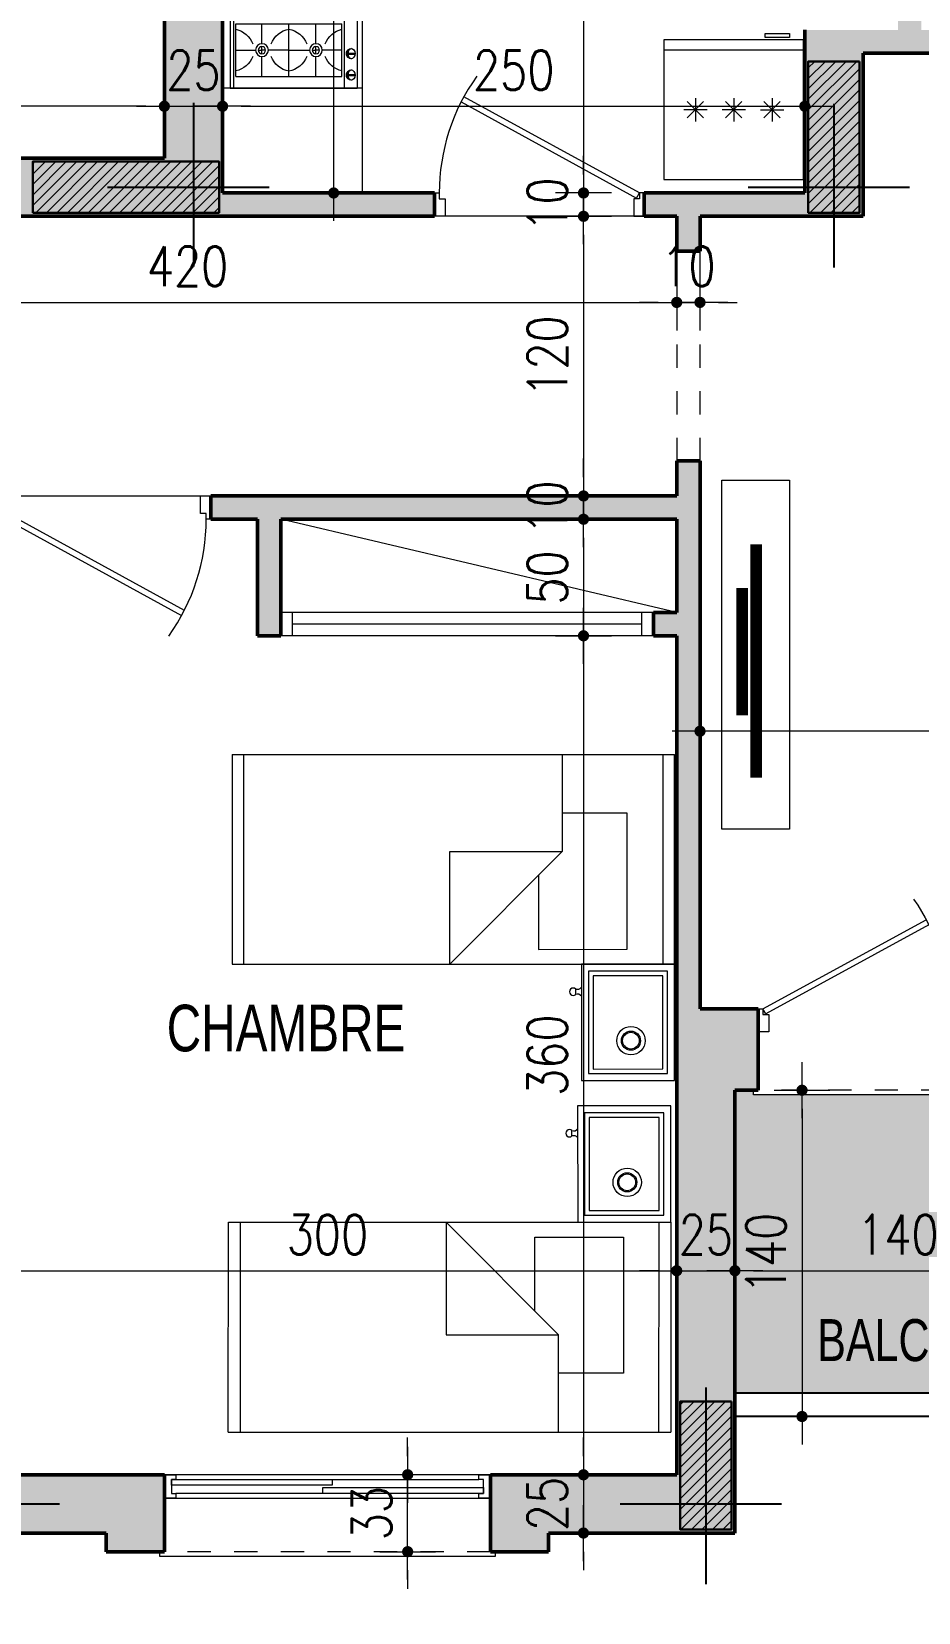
# Model space of a CAD drawing. Header units: millimetres. Extents: x 906 to 2589, y -1235 to -637.
# Drawn here: x 2504.63 to 2508.44, y -1230.85 to -1224.07 of the extents above; entities that cross this region are included whole.
import ezdxf

# ---------------------------------------------------------------- set-up
doc = ezdxf.new("R2010")
doc.units = ezdxf.units.MM
doc.linetypes.add('AXES', pattern=[2, 1.25, -0.25, 0.25, -0.25])
doc.linetypes.add('HIDDEN', pattern=[0.375, 0.25, -0.125])
doc.layers.get('DEFPOINTS').update_dxf_attribs({"color": 255, "lineweight": 13})
for name, color, linetype, lineweight in [('A-signe', 7, 'Continuous', 9), ('APPUITS', 7, 'Continuous', 18), ('DIM.', 4, 'Continuous', 25), ('GARD- CORP', 7, 'Continuous', 25), ('interrompu', 7, 'HIDDEN', 15), ('MENUISERIE', 7, 'Continuous', 13), ('MEUBLE', 35, 'Continuous', 15), ('MUR 0.5', 7, 'Continuous', 50), ('POTEAUX ARCH', 7, 'Continuous', 30), ('POTEAUX HACHURE', 7, 'Continuous', 15), ('SANITAIRE', 7, 'Continuous', 15), ('TEXTE', 7, 'Continuous', 20)]:
    doc.layers.add(name, color=color, linetype=linetype, lineweight=lineweight)
doc.layers.add('AXE', color=7, linetype='AXES')
doc.layers.add('TEINTE 2', color=3, linetype='Continuous')
doc.layers.add('VITRE2', color=7, linetype='Continuous', true_color=0xd4d4d4)
doc.styles.add('atef', font='romans.shx', dxfattribs={"width": 0.8})
doc.styles.add('STYLE4', font='swisscl.ttf')
doc.dimstyles.new('COTEXT', dxfattribs={"dimscale": 0, "dimtxt": 0.17, "dimasz": 0.08, "dimexe": 0.015, "dimexo": 0.015, "dimgap": 0.07, "dimtad": 1, "dimdec": 0, "dimlfac": 100, "dimzin": 0, "dimdsep": 46, "dimtxsty": 'atef', "dimblk": 'SIG2', "dimcen": 0.15, "dimse1": 1, "dimse2": 1, "dimclrd": 256, "dimclre": 6, "dimclrt": 2, "dimadec": 0, "dimazin": 0, "dimtfac": 0.5, "dimtdec": 0, "dimtix": 1, "dimtmove": 2, "dimatfit": 1, "dimldrblk": 'SIG2', "dimfxl": 0.18, "dimtolj": 1, "dimtzin": 0, "dimlwd": 18, "dimarcsym": 0})

# ---------------------------------------------------------------- blocks, each defined once
blk = doc.blocks.new('PORTE 0.90')
at = {"layer": 'MENUISERIE'}
for points in [[(-0.7859, 0.3911), (-0.0325, -0.0217), (-0.02, 0), (-0.7742, 0.4132)], [(-0.9, 0), (-0.88, 0), (-0.88, -0.025), (-0.855, -0.025), (-0.855, -0.1), (-0.9, -0.1)], [(0, 0), (-0.02, 0), (-0.02, -0.025), (-0.045, -0.025), (-0.045, -0.1), (0, -0.1)]]:
    blk.add_lwpolyline(points, dxfattribs=at)
blk.add_arc((-0.02, 0), 0.86, 144.36454, 180, dxfattribs=at)
blk = doc.blocks.new('SIG2')
at = {"layer": 'A-signe'}
for p, q in [((0, 1.5), (0, 0.5)), ((-1.5, 0), (-0.5, 0)), ((-0.5, 0), (0.5, 0)), ((0, 0.5), (0, -0.5)), ((0.5, 0), (1.5, 0)), ((0, -0.5), (0, -1.5))]:
    blk.add_line(p, q, dxfattribs=at)
at = {"layer": 'A-signe', "const_width": 0.3}
blk.add_lwpolyline([(-0.15, 0, 1), (0.15, 0, 1)], format="xyb", close=True, dxfattribs=at)
blk = doc.blocks.new('*D603')
at = {"layer": 'DEFPOINTS', "color": 0, "transparency": 16777216}
for p in [(2506.2907, -1220.714), (2506.6718, -1224.764), (2507.0008, -1224.764)]:
    blk.add_point(p, dxfattribs=at)
at = {"layer": 'DIM.', "lineweight": 18, "transparency": 16777216}
blk.add_line((2507.0008, -1220.794), (2507.0008, -1224.684), dxfattribs=at)
at = {"layer": 'DIM.', "lineweight": 18, "transparency": 16777216, "xscale": 0.08, "yscale": 0.08, "zscale": 0.08}
for p, rotation in [((2507.0008, -1220.714), 90), ((2507.0008, -1224.764), 270)]:
    blk.add_blockref('SIG2', p, dxfattribs=dict(at, rotation=rotation))
at = {"layer": 'DIM.', "color": 2, "transparency": 16777216, "insert": (2506.8458, -1222.739), "char_height": 0.17, "attachment_point": 5, "rotation": 90, "style": 'atef'}
blk.add_mtext('\\A1;405', dxfattribs=at)
blk = doc.blocks.new('*D604')
at = {"layer": 'DEFPOINTS', "color": 0, "transparency": 16777216}
for p in [(2507.3328, -1224.864), (2506.2938, -1226.064), (2507.0008, -1226.064)]:
    blk.add_point(p, dxfattribs=at)
at = {"layer": 'DIM.', "lineweight": 18, "transparency": 16777216}
blk.add_line((2507.0008, -1224.944), (2507.0008, -1225.984), dxfattribs=at)
at = {"layer": 'DIM.', "lineweight": 18, "transparency": 16777216, "xscale": 0.08, "yscale": 0.08, "zscale": 0.08}
for p, rotation in [((2507.0008, -1224.864), 90), ((2507.0008, -1226.064), 270)]:
    blk.add_blockref('SIG2', p, dxfattribs=dict(at, rotation=rotation))
at = {"layer": 'DIM.', "color": 2, "transparency": 16777216, "insert": (2506.8458, -1225.464), "char_height": 0.17, "attachment_point": 5, "rotation": 90, "style": 'atef'}
blk.add_mtext('\\A1;120', dxfattribs=at)
blk = doc.blocks.new('*D605')
at = {"layer": 'DEFPOINTS', "color": 0, "transparency": 16777216}
for p in [(2506.4082, -1226.064), (2506.3756, -1226.164), (2507.0008, -1226.164)]:
    blk.add_point(p, dxfattribs=at)
at = {"layer": 'DIM.', "lineweight": 18, "transparency": 16777216}
for p, q in [((2507.0008, -1225.984), (2507.0008, -1225.904)), ((2507.0008, -1226.064), (2507.0008, -1226.164)), ((2507.0008, -1226.244), (2507.0008, -1226.324))]:
    blk.add_line(p, q, dxfattribs=at)
at = {"layer": 'DIM.', "lineweight": 18, "transparency": 16777216, "xscale": 0.08, "yscale": 0.08, "zscale": 0.08}
for p, rotation in [((2507.0008, -1226.064), 270), ((2507.0008, -1226.164), 90)]:
    blk.add_blockref('SIG2', p, dxfattribs=dict(at, rotation=rotation))
at = {"layer": 'DIM.', "color": 2, "transparency": 16777216, "insert": (2506.8458, -1226.114), "char_height": 0.17, "attachment_point": 5, "rotation": 90, "style": 'atef'}
blk.add_mtext('\\A1;10', dxfattribs=at)
blk = doc.blocks.new('*D606')
at = {"layer": 'DEFPOINTS', "color": 0, "transparency": 16777216}
for p in [(2506.4082, -1226.164), (2505.651, -1226.664), (2507.0008, -1226.664)]:
    blk.add_point(p, dxfattribs=at)
at = {"layer": 'DIM.', "lineweight": 18, "transparency": 16777216}
blk.add_line((2507.0008, -1226.244), (2507.0008, -1226.584), dxfattribs=at)
at = {"layer": 'DIM.', "lineweight": 18, "transparency": 16777216, "xscale": 0.08, "yscale": 0.08, "zscale": 0.08}
for p, rotation in [((2507.0008, -1226.164), 90), ((2507.0008, -1226.664), 270)]:
    blk.add_blockref('SIG2', p, dxfattribs=dict(at, rotation=rotation))
at = {"layer": 'DIM.', "color": 2, "transparency": 16777216, "insert": (2506.8458, -1226.414), "char_height": 0.17, "attachment_point": 5, "rotation": 90, "style": 'atef'}
blk.add_mtext('\\A1;50', dxfattribs=at)
blk = doc.blocks.new('*D607')
at = {"layer": 'DEFPOINTS', "color": 0, "transparency": 16777216}
for p in [(2505.7975, -1226.664), (2506.6903, -1230.264), (2507.0008, -1230.264)]:
    blk.add_point(p, dxfattribs=at)
at = {"layer": 'DIM.', "lineweight": 18, "transparency": 16777216}
blk.add_line((2507.0008, -1226.744), (2507.0008, -1230.184), dxfattribs=at)
at = {"layer": 'DIM.', "lineweight": 18, "transparency": 16777216, "xscale": 0.08, "yscale": 0.08, "zscale": 0.08}
for p, rotation in [((2507.0008, -1226.664), 90), ((2507.0008, -1230.264), 270)]:
    blk.add_blockref('SIG2', p, dxfattribs=dict(at, rotation=rotation))
at = {"layer": 'DIM.', "color": 2, "transparency": 16777216, "insert": (2506.8458, -1228.464), "char_height": 0.17, "attachment_point": 5, "rotation": 90, "style": 'atef'}
blk.add_mtext('\\A1;360', dxfattribs=at)
blk = doc.blocks.new('*D608')
at = {"layer": 'DEFPOINTS', "color": 0, "transparency": 16777216}
for p in [(2506.6903, -1230.264), (2506.8403, -1230.514), (2507.0006, -1230.514)]:
    blk.add_point(p, dxfattribs=at)
at = {"layer": 'DIM.', "lineweight": 18, "transparency": 16777216}
for p, q in [((2507.0006, -1230.184), (2507.0006, -1230.104)), ((2507.0006, -1230.264), (2507.0006, -1230.514)), ((2507.0006, -1230.594), (2507.0006, -1230.674))]:
    blk.add_line(p, q, dxfattribs=at)
at = {"layer": 'DIM.', "lineweight": 18, "transparency": 16777216, "xscale": 0.08, "yscale": 0.08, "zscale": 0.08}
for p, rotation in [((2507.0006, -1230.264), 270), ((2507.0006, -1230.514), 90)]:
    blk.add_blockref('SIG2', p, dxfattribs=dict(at, rotation=rotation))
at = {"layer": 'DIM.', "color": 2, "transparency": 16777216, "insert": (2506.8456, -1230.389), "char_height": 0.17, "attachment_point": 5, "rotation": 90, "style": 'atef'}
blk.add_mtext('\\A1;25', dxfattribs=at)
blk = doc.blocks.new('*D610')
at = {"layer": 'DEFPOINTS', "color": 0, "transparency": 16777216}
for p in [(2504.401, -1229.1555), (2507.401, -1229.3885), (2507.401, -1229.718)]:
    blk.add_point(p, dxfattribs=at)
at = {"layer": 'DIM.', "lineweight": 18, "transparency": 16777216}
blk.add_line((2504.481, -1229.3885), (2507.321, -1229.3885), dxfattribs=at)
at = {"layer": 'DIM.', "lineweight": 18, "transparency": 16777216, "xscale": 0.08, "yscale": 0.08, "zscale": 0.08, "rotation": 180}
blk.add_blockref('SIG2', (2504.401, -1229.3885), dxfattribs=at)
at = {"layer": 'DIM.', "lineweight": 18, "transparency": 16777216, "xscale": 0.08, "yscale": 0.08, "zscale": 0.08}
blk.add_blockref('SIG2', (2507.401, -1229.3885), dxfattribs=at)
at = {"layer": 'DIM.', "color": 2, "transparency": 16777216, "insert": (2505.901, -1229.2335), "char_height": 0.17, "attachment_point": 5, "style": 'atef'}
blk.add_mtext('\\A1;300', dxfattribs=at)
blk = doc.blocks.new('*D773')
at = {"layer": 'DEFPOINTS', "color": 0, "transparency": 16777216}
for p in [(2507.401, -1228.904), (2507.651, -1228.904), (2507.651, -1229.3885)]:
    blk.add_point(p, dxfattribs=at)
at = {"layer": 'DIM.', "lineweight": 18, "transparency": 16777216}
for p, q in [((2507.321, -1229.3885), (2507.241, -1229.3885)), ((2507.401, -1229.3885), (2507.651, -1229.3885)), ((2507.731, -1229.3885), (2507.811, -1229.3885))]:
    blk.add_line(p, q, dxfattribs=at)
at = {"layer": 'DIM.', "lineweight": 18, "transparency": 16777216, "xscale": 0.08, "yscale": 0.08, "zscale": 0.08}
blk.add_blockref('SIG2', (2507.401, -1229.3885), dxfattribs=at)
at = {"layer": 'DIM.', "lineweight": 18, "transparency": 16777216, "xscale": 0.08, "yscale": 0.08, "zscale": 0.08, "rotation": 180}
blk.add_blockref('SIG2', (2507.651, -1229.3885), dxfattribs=at)
at = {"layer": 'DIM.', "color": 2, "transparency": 16777216, "insert": (2507.526, -1229.2335), "char_height": 0.17, "attachment_point": 5, "style": 'atef'}
blk.add_mtext('\\A1;25', dxfattribs=at)
blk = doc.blocks.new('KITCHEN  AID 30')
for p, q in [((-150, 0), (150, 0)), ((-150, 0), (-150, -272.5)), ((150, 0), (150, -272.5)), ((-150, -7.5), (150, -7.5)), ((-125, -12.5), (-125, -240)), ((-125, -12.5), (-12, -12.5)), ((-68.5, -12.5), (-68.5, -54.5)), ((-12, -12.5), (-12, -240)), ((12, -12.5), (12, -240)), ((125, -12.5), (12, -12.5)), ((68.5, -12.5), (68.5, -54.5)), ((125, -12.5), (125, -240)), ((-68.5, -60.4), (-68.5, -68.3)), ((68.5, -60.4), (68.5, -68.3)), ((-125, -68.3), (-82.2, -68.3)), ((-76.3, -68.3), (-60.7, -68.3)), ((-68.5, -76.1), (-68.5, -68.3)), ((-68.5, -126.5), (-68.5, -82)), ((-54.8, -68.3), (-12, -68.3)), ((54.8, -68.3), (12, -68.3)), ((76.3, -68.3), (60.7, -68.3)), ((68.5, -76.1), (68.5, -68.3)), ((68.5, -126.5), (68.5, -82)), ((125, -68.3), (82.2, -68.3)), ((-125, -126.2), (-12, -126.2)), ((-68.5, -126), (-68.5, -170.5)), ((125, -126.2), (12, -126.2)), ((68.5, -126), (68.5, -170.5)), ((-125, -184.2), (-82.2, -184.2)), ((-76.3, -184.2), (-60.7, -184.2)), ((-68.5, -176.4), (-68.5, -184.2)), ((-68.5, -192.1), (-68.5, -184.2)), ((-68.5, -240), (-68.5, -198)), ((-54.8, -184.2), (-12, -184.2)), ((54.8, -184.2), (12, -184.2)), ((76.3, -184.2), (60.7, -184.2)), ((68.5, -176.4), (68.5, -184.2)), ((68.5, -192.1), (68.5, -184.2)), ((68.5, -240), (68.5, -198)), ((125, -184.2), (82.2, -184.2)), ((-150, -245), (150, -245)), ((-125, -240), (-12, -240)), ((-123.2, -252.5), (-123.2, -268.1)), ((-120.7, -255.2), (-123.2, -255.2)), ((-120.7, -252.5), (-120.7, -268.1)), ((-77.2, -252.5), (-77.2, -268.1)), ((-74.7, -255.2), (-77.2, -255.2)), ((-74.7, -252.5), (-74.7, -268.1)), ((125, -240), (12, -240)), ((74.7, -252.7), (74.7, -268.2)), ((74.7, -255.4), (77.2, -255.4)), ((77.2, -252.7), (77.2, -268.2)), ((120.7, -252.7), (120.7, -268.2)), ((120.7, -255.4), (123.2, -255.4)), ((123.2, -252.7), (123.2, -268.2)), ((-150, -272.5), (150, -272.5))]:
    blk.add_line(p, q)
for centre, radius in [((-68.5, -68.3), 13.7), ((-68.5, -68.3), 7.82), ((68.5, -68.3), 13.7), ((68.5, -68.3), 7.82), ((-68.5, -184.2), 13.7), ((-68.5, -184.2), 7.82), ((68.5, -184.2), 13.7), ((68.5, -184.2), 7.82)]:
    blk.add_circle(centre, radius)
for centre, start, end in [((-63.7, -1.3), 192.7674, 248.8188), ((-73.3, -1.3), 291.1812, 347.2326), ((73.3, -1.3), 192.7674, 248.8188), ((63.7, -1.3), 291.1812, 347.2326), ((-63.7, -135.2), 111.1812, 170.1161), ((-73.3, -135.2), 9.8839, 68.8188), ((73.3, -135.2), 111.1812, 170.1161), ((63.7, -135.2), 9.8839, 68.8188), ((-63.7, -117.3), 189.8839, 248.8188), ((-73.3, -117.3), 291.1812, 350.1161), ((73.3, -117.3), 189.8839, 248.8188), ((63.7, -117.3), 291.1812, 350.1161), ((-63.7, -251.2), 111.1812, 167.2326), ((-73.3, -251.2), 12.7674, 68.8188), ((73.3, -251.2), 111.1812, 167.2326), ((63.7, -251.2), 12.7674, 68.8188)]:
    blk.add_arc(centre, 50.7, start, end)
for centre in [(-122, -259.4), (-76, -259.4)]:
    blk.add_ellipse(centre, major_axis=(-11.1, 0), ratio=0.7838)
for centre, major_axis, ratio, start_param, end_param in [((-122, -261.2), (-11.1, 0), 0.7838, 3.244352, 6.180426), ((-122, -254.5), (-8.35, 0), 0.700025, 3.302477, 6.122301), ((-76, -261.2), (-11.1, 0), 0.7838, 3.244352, 6.180426), ((-76, -254.5), (-8.35, 0), 0.700025, 3.302477, 6.122301)]:
    blk.add_ellipse(centre, major_axis=major_axis, ratio=ratio, start_param=start_param, end_param=end_param)
at = {"extrusion": (0, 0, -1)}
for centre in [(76, -259.6), (122, -259.6)]:
    blk.add_ellipse(centre, major_axis=(11.1, 0), ratio=0.7838, dxfattribs=at)
for centre, major_axis, ratio, start_param, end_param in [((76, -261.4), (11.1, 0), 0.7838, 3.244352, 6.180426), ((76, -254.7), (8.35, 0), 0.700025, 3.302477, 6.122301), ((122, -261.4), (11.1, 0), 0.7838, 3.244352, 6.180426), ((122, -254.7), (8.35, 0), 0.700025, 3.302477, 6.122301)]:
    blk.add_ellipse(centre, major_axis=major_axis, ratio=ratio, start_param=start_param, end_param=end_param, dxfattribs=at)
blk = doc.blocks.new('Frigo1')
for p, q in [((0, 0.6), (0, 0)), ((0.6, 0.6), (0, 0.6)), ((0.6, 0), (0.6, 0.6)), ((0, 0), (0.6, 0)), ((0.0007, 0.0439), (0.5982, 0.0439)), ((0.0601, -0.0276), (0.0601, -0.0096)), ((0.0601, -0.0096), (0.1642, -0.0096)), ((0.1642, -0.0276), (0.0601, -0.0276)), ((0.1642, -0.0096), (0.1642, -0.0276))]:
    blk.add_line(p, q)
at = {"color": 0}
for p, q in [((0.1349, 0.25), (0.1349, 0.35)), ((0.2995, 0.25), (0.2995, 0.35)), ((0.4641, 0.25), (0.4641, 0.35)), ((0.1849, 0.3), (0.0849, 0.3)), ((0.1702, 0.2646), (0.0995, 0.3354)), ((0.0995, 0.2646), (0.1702, 0.3354)), ((0.2495, 0.3), (0.3495, 0.3)), ((0.2641, 0.2646), (0.3348, 0.3354)), ((0.3348, 0.2646), (0.2641, 0.3354)), ((0.4141, 0.3), (0.5141, 0.3)), ((0.4287, 0.2646), (0.4994, 0.3354)), ((0.4994, 0.2646), (0.4287, 0.3354))]:
    blk.add_line(p, q, dxfattribs=at)
blk = doc.blocks.new('PORTE - 1.20')
at = {"layer": 'MENUISERIE'}
for points in [[(0, 0), (0.02, 0), (0.02, 0.025), (0.045, 0.025), (0.045, 0.1), (0, 0.1)], [(1.2, 0), (1.18, 0), (1.18, 0.025), (1.155, 0.025), (1.155, 0.1), (1.2, 0.1)], [(0.7329, -0.3596), (0.0325, 0.0217), (0.02, 0), (0.7215, -0.3818)]]:
    blk.add_lwpolyline(points, dxfattribs=at)
blk.add_lwpolyline([(1.1675, 0.0217), (0.8526, -0.1497, 0.017374), (0.8638, -0.1721), (1.18, 0)], format="xyb", close=True, dxfattribs=at)
for centre, radius, start, end in [((-0.0213, 0.0134), 0.8414, 324.93084, 359.08816), ((1.18, 0), 0.36, 181.4627, 229.57879)]:
    blk.add_arc(centre, radius, start, end, dxfattribs=at)
blk = doc.blocks.new('*D790')
at = {"layer": 'DEFPOINTS', "color": 0, "transparency": 16777216}
for p in [(2503.201, -1224.864), (2507.401, -1224.939), (2507.401, -1225.2335)]:
    blk.add_point(p, dxfattribs=at)
at = {"layer": 'DIM.', "lineweight": 18, "transparency": 16777216}
blk.add_line((2503.281, -1225.2335), (2507.321, -1225.2335), dxfattribs=at)
at = {"layer": 'DIM.', "lineweight": 18, "transparency": 16777216, "xscale": 0.08, "yscale": 0.08, "zscale": 0.08, "rotation": 180}
blk.add_blockref('SIG2', (2503.201, -1225.2335), dxfattribs=at)
at = {"layer": 'DIM.', "lineweight": 18, "transparency": 16777216, "xscale": 0.08, "yscale": 0.08, "zscale": 0.08}
blk.add_blockref('SIG2', (2507.401, -1225.2335), dxfattribs=at)
at = {"layer": 'DIM.', "color": 2, "transparency": 16777216, "insert": (2505.301, -1225.0785), "char_height": 0.17, "attachment_point": 5, "style": 'atef'}
blk.add_mtext('\\A1;420', dxfattribs=at)
blk = doc.blocks.new('*D791')
at = {"layer": 'DEFPOINTS', "color": 0, "transparency": 16777216}
for p in [(2507.401, -1224.939), (2507.501, -1225.2335), (2507.501, -1225.464)]:
    blk.add_point(p, dxfattribs=at)
at = {"layer": 'DIM.', "lineweight": 18, "transparency": 16777216}
for p, q in [((2507.321, -1225.2335), (2507.241, -1225.2335)), ((2507.401, -1225.2335), (2507.501, -1225.2335)), ((2507.581, -1225.2335), (2507.661, -1225.2335))]:
    blk.add_line(p, q, dxfattribs=at)
at = {"layer": 'DIM.', "lineweight": 18, "transparency": 16777216, "xscale": 0.08, "yscale": 0.08, "zscale": 0.08}
blk.add_blockref('SIG2', (2507.401, -1225.2335), dxfattribs=at)
at = {"layer": 'DIM.', "lineweight": 18, "transparency": 16777216, "xscale": 0.08, "yscale": 0.08, "zscale": 0.08, "rotation": 180}
blk.add_blockref('SIG2', (2507.501, -1225.2335), dxfattribs=at)
at = {"layer": 'DIM.', "color": 2, "transparency": 16777216, "insert": (2507.451, -1225.0785), "char_height": 0.17, "attachment_point": 5, "style": 'atef'}
blk.add_mtext('\\A1;10', dxfattribs=at)
blk = doc.blocks.new('*D626')
at = {"layer": 'DEFPOINTS', "color": 0, "transparency": 16777216}
for p in [(2505.9971, -1224.764), (2507.0008, -1224.764), (2505.9971, -1224.864)]:
    blk.add_point(p, dxfattribs=at)
at = {"layer": 'DIM.', "lineweight": 18, "transparency": 16777216}
for p, q in [((2507.0008, -1224.684), (2507.0008, -1224.604)), ((2507.0008, -1224.864), (2507.0008, -1224.764)), ((2507.0008, -1224.944), (2507.0008, -1225.024))]:
    blk.add_line(p, q, dxfattribs=at)
at = {"layer": 'DIM.', "lineweight": 18, "transparency": 16777216, "xscale": 0.08, "yscale": 0.08, "zscale": 0.08}
for p, rotation in [((2507.0008, -1224.764), 270), ((2507.0008, -1224.864), 90)]:
    blk.add_blockref('SIG2', p, dxfattribs=dict(at, rotation=rotation))
at = {"layer": 'DIM.', "color": 2, "transparency": 16777216, "insert": (2506.8458, -1224.814), "char_height": 0.17, "attachment_point": 5, "rotation": 90, "style": 'atef'}
blk.add_mtext('\\A1;10', dxfattribs=at)
blk = doc.blocks.new('*D835')
at = {"layer": 'DEFPOINTS', "color": 0, "linetype": 'Continuous', "transparency": 16777216}
for p in [(2507.501, -1227.0734), (2507.501, -1227.778), (2510.501, -1228.264)]:
    blk.add_point(p, dxfattribs=at)
at = {"layer": 'DIM.', "linetype": 'Continuous', "lineweight": 18, "transparency": 16777216}
blk.add_line((2510.421, -1227.0734), (2507.581, -1227.0734), dxfattribs=at)
at = {"layer": 'DIM.', "linetype": 'Continuous', "lineweight": 18, "transparency": 16777216, "xscale": 0.08, "yscale": 0.08, "zscale": 0.08, "rotation": 180}
blk.add_blockref('SIG2', (2507.501, -1227.0734), dxfattribs=at)
at = {"layer": 'DIM.', "linetype": 'Continuous', "lineweight": 18, "transparency": 16777216, "xscale": 0.08, "yscale": 0.08, "zscale": 0.08}
blk.add_blockref('SIG2', (2510.501, -1227.0734), dxfattribs=at)
at = {"layer": 'DIM.', "color": 2, "linetype": 'Continuous', "transparency": 16777216, "insert": (2509.001, -1226.9184), "char_height": 0.17, "attachment_point": 5, "style": 'atef'}
blk.add_mtext('\\A1;300', dxfattribs=at)
blk = doc.blocks.new('*D839')
at = {"layer": 'DEFPOINTS', "color": 0, "transparency": 16777216}
for p in [(2507.651, -1228.904), (2509.051, -1228.8712), (2509.051, -1229.3885)]:
    blk.add_point(p, dxfattribs=at)
at = {"layer": 'DIM.', "lineweight": 18, "transparency": 16777216}
blk.add_line((2507.731, -1229.3885), (2508.971, -1229.3885), dxfattribs=at)
at = {"layer": 'DIM.', "lineweight": 18, "transparency": 16777216, "xscale": 0.08, "yscale": 0.08, "zscale": 0.08, "rotation": 180}
blk.add_blockref('SIG2', (2507.651, -1229.3885), dxfattribs=at)
at = {"layer": 'DIM.', "lineweight": 18, "transparency": 16777216, "xscale": 0.08, "yscale": 0.08, "zscale": 0.08}
blk.add_blockref('SIG2', (2509.051, -1229.3885), dxfattribs=at)
at = {"layer": 'DIM.', "color": 2, "transparency": 16777216, "insert": (2508.351, -1229.2335), "char_height": 0.17, "attachment_point": 5, "style": 'atef'}
blk.add_mtext('\\A1;140', dxfattribs=at)
blk = doc.blocks.new('*D854')
at = {"layer": 'DEFPOINTS', "color": 0, "transparency": 16777216}
for p in [(2507.651, -1228.614), (2507.6518, -1230.014, 0.52), (2507.939, -1230.014)]:
    blk.add_point(p, dxfattribs=at)
at = {"layer": 'DIM.', "lineweight": 18, "transparency": 16777216}
blk.add_line((2507.939, -1228.694), (2507.939, -1229.934), dxfattribs=at)
at = {"layer": 'DIM.', "lineweight": 18, "transparency": 16777216, "xscale": 0.08, "yscale": 0.08, "zscale": 0.08}
for p, rotation in [((2507.939, -1228.614), 90), ((2507.939, -1230.014), 270)]:
    blk.add_blockref('SIG2', p, dxfattribs=dict(at, rotation=rotation))
at = {"layer": 'DIM.', "color": 2, "transparency": 16777216, "insert": (2507.784, -1229.314), "char_height": 0.17, "attachment_point": 5, "rotation": 90, "style": 'atef'}
blk.add_mtext('\\A1;140', dxfattribs=at)
blk = doc.blocks.new('*D884')
at = {"layer": 'DEFPOINTS', "color": 0, "transparency": 16777216}
for p in [(2506.2582, -1221.964), (2505.9063, -1224.764), (2505.928, -1224.764)]:
    blk.add_point(p, dxfattribs=at)
at = {"layer": 'DIM.', "lineweight": 18, "transparency": 16777216}
blk.add_line((2505.928, -1222.044), (2505.928, -1224.684), dxfattribs=at)
at = {"layer": 'DIM.', "lineweight": 18, "transparency": 16777216, "xscale": 0.08, "yscale": 0.08, "zscale": 0.08}
for p, rotation in [((2505.928, -1221.964), 90), ((2505.928, -1224.764), 270)]:
    blk.add_blockref('SIG2', p, dxfattribs=dict(at, rotation=rotation))
at = {"layer": 'DIM.', "color": 2, "transparency": 16777216, "insert": (2505.773, -1223.364), "char_height": 0.17, "attachment_point": 5, "rotation": 90, "style": 'atef'}
blk.add_mtext('\\A1;280', dxfattribs=at)
blk = doc.blocks.new('*D886')
at = {"layer": 'DEFPOINTS', "color": 0, "transparency": 16777216}
for p in [(2506.2457, -1230.264), (2506.2487, -1230.264), (2506.2487, -1230.594)]:
    blk.add_point(p, dxfattribs=at)
at = {"layer": 'DIM.', "lineweight": 18, "transparency": 16777216}
for p, q in [((2506.2457, -1230.184), (2506.2457, -1230.104)), ((2506.2457, -1230.594), (2506.2457, -1230.264)), ((2506.2457, -1230.674), (2506.2457, -1230.754))]:
    blk.add_line(p, q, dxfattribs=at)
at = {"layer": 'DIM.', "lineweight": 18, "transparency": 16777216, "xscale": 0.08, "yscale": 0.08, "zscale": 0.08}
for p, rotation in [((2506.2457, -1230.264), 270), ((2506.2457, -1230.594), 90)]:
    blk.add_blockref('SIG2', p, dxfattribs=dict(at, rotation=rotation))
at = {"layer": 'DIM.', "color": 2, "transparency": 16777216, "insert": (2506.0907, -1230.429), "char_height": 0.17, "attachment_point": 5, "rotation": 90, "style": 'atef'}
blk.add_mtext('\\A1;33', dxfattribs=at)
blk = doc.blocks.new('*D888')
at = {"layer": 'DEFPOINTS', "color": 0, "transparency": 16777216}
for p in [(2505.451, -1224.3919), (2505.201, -1224.614), (2505.451, -1224.614)]:
    blk.add_point(p, dxfattribs=at)
at = {"layer": 'DIM.', "lineweight": 18, "transparency": 16777216}
for p, q in [((2505.121, -1224.3919), (2505.041, -1224.3919)), ((2505.201, -1224.3919), (2505.451, -1224.3919)), ((2505.531, -1224.3919), (2505.611, -1224.3919))]:
    blk.add_line(p, q, dxfattribs=at)
at = {"layer": 'DIM.', "lineweight": 18, "transparency": 16777216, "xscale": 0.08, "yscale": 0.08, "zscale": 0.08}
blk.add_blockref('SIG2', (2505.201, -1224.3919), dxfattribs=at)
at = {"layer": 'DIM.', "lineweight": 18, "transparency": 16777216, "xscale": 0.08, "yscale": 0.08, "zscale": 0.08, "rotation": 180}
blk.add_blockref('SIG2', (2505.451, -1224.3919), dxfattribs=at)
at = {"layer": 'DIM.', "color": 2, "transparency": 16777216, "insert": (2505.326, -1224.2369), "char_height": 0.17, "attachment_point": 5, "style": 'atef'}
blk.add_mtext('\\A1;25', dxfattribs=at)
blk = doc.blocks.new('*D889')
at = {"layer": 'DEFPOINTS', "color": 0, "transparency": 16777216}
for p in [(2507.951, -1224.3919), (2507.951, -1224.5417), (2505.451, -1224.614)]:
    blk.add_point(p, dxfattribs=at)
at = {"layer": 'DIM.', "lineweight": 18, "transparency": 16777216}
blk.add_line((2505.531, -1224.3919), (2507.871, -1224.3919), dxfattribs=at)
at = {"layer": 'DIM.', "lineweight": 18, "transparency": 16777216, "xscale": 0.08, "yscale": 0.08, "zscale": 0.08, "rotation": 180}
blk.add_blockref('SIG2', (2505.451, -1224.3919), dxfattribs=at)
at = {"layer": 'DIM.', "lineweight": 18, "transparency": 16777216, "xscale": 0.08, "yscale": 0.08, "zscale": 0.08}
blk.add_blockref('SIG2', (2507.951, -1224.3919), dxfattribs=at)
at = {"layer": 'DIM.', "color": 2, "transparency": 16777216, "insert": (2506.701, -1224.2369), "char_height": 0.17, "attachment_point": 5, "style": 'atef'}
blk.add_mtext('\\A1;250', dxfattribs=at)
blk = doc.blocks.new('A$C4AA77CC6')
at = {"linetype": 'ByBlock'}
for p, q in [((1.1226, 2.0646), (0, 0.5318)), ((1.8487, 1.5329), (1.1226, 2.0646)), ((1.0926, 2.0237), (1.8187, 1.4919)), ((1.8487, 1.5329), (0.7261, 0)), ((0.5703, 1.3105), (0.9596, 1.0253)), ((0.6745, 0.636), (0.5703, 1.3105)), ((0.9596, 1.0253), (0.6745, 0.636)), ((0.3964, 0.9656), (0.1713, 0.6582)), ((0.6526, 0.778), (0.3964, 0.9656)), ((0.1713, 0.6582), (0.6426, 0.313)), ((1.0112, 0.3894), (0.6745, 0.636)), ((0.7561, 0.041), (0.03, 0.5727)), ((0, 0.5318), (0.7261, 0)), ((0.6426, 0.313), (0.8077, 0.5384))]:
    blk.add_line(p, q, dxfattribs=at)
blk = doc.blocks.new('A$C209961D1')
at = {"linetype": 'ByBlock'}
for p, q in [((0.2363, 0.6181), (0, 0.2954)), ((0.6397, 0.3227), (0.2363, 0.6181)), ((0.2428, 0.5762), (0.0419, 0.3019)), ((0.2471, 0.5483), (0.0699, 0.3062)), ((0.5978, 0.3162), (0.2428, 0.5762)), ((0.5698, 0.3119), (0.2471, 0.5483)), ((0.5495, 0.419), (0.5679, 0.4056)), ((0, 0.2954), (0.4034, 0)), ((0.0419, 0.3019), (0.3969, 0.0419)), ((0.0699, 0.3062), (0.3926, 0.0699)), ((0.3926, 0.0699), (0.5698, 0.3119)), ((0.3969, 0.0419), (0.5978, 0.3162)), ((0.4034, 0), (0.6397, 0.3227))]:
    blk.add_line(p, q, dxfattribs=at)
for radius in [0.061, 0.041, 0.036]:
    blk.add_circle((0.2489, 0.3451), radius, dxfattribs=at)
for centre, radius, start, end in [((0.5289, 0.4255), 0.0216, 269.72365, 342.53508), ((0.5651, 0.421), 0.0157, 280.33709, 187.22817), ((0.5803, 0.3879), 0.0216, 125.03018, 197.84161)]:
    blk.add_arc(centre, radius, start, end, dxfattribs=at)
blk = doc.blocks.new('*D1600')
at = {"layer": 'DEFPOINTS', "color": 0, "transparency": 16777216}
for p in [(2501.301, -1224.3919), (2501.301, -1224.5119), (2505.201, -1224.5119)]:
    blk.add_point(p, dxfattribs=at)
at = {"layer": 'DIM.', "lineweight": 18, "transparency": 16777216}
blk.add_line((2505.121, -1224.3919), (2501.381, -1224.3919), dxfattribs=at)
at = {"layer": 'DIM.', "lineweight": 18, "transparency": 16777216, "xscale": 0.08, "yscale": 0.08, "zscale": 0.08, "rotation": 180}
blk.add_blockref('SIG2', (2501.301, -1224.3919), dxfattribs=at)
at = {"layer": 'DIM.', "lineweight": 18, "transparency": 16777216, "xscale": 0.08, "yscale": 0.08, "zscale": 0.08}
blk.add_blockref('SIG2', (2505.201, -1224.3919), dxfattribs=at)
at = {"layer": 'DIM.', "color": 2, "transparency": 16777216, "insert": (2503.251, -1224.2369), "char_height": 0.17, "attachment_point": 5, "style": 'atef'}
blk.add_mtext('\\A1;390', dxfattribs=at)

msp = doc.modelspace()

# ---------------------------------------------------------------- hatches: boundary and pattern name
at = {"layer": 'POTEAUX HACHURE'}
h = msp.add_hatch(dxfattribs=at)
h.set_pattern_fill('ANSI31', color=256, scale=0.01)
h.set_pattern_definition([(45, (1391.743186, -319.398668), (-0.0224506403, 0.0224506403), [])])
h.paths.add_polyline_path([(2508.186, -1224.1991), (2507.966, -1224.1991), (2507.966, -1224.8491), (2508.186, -1224.8491)])
h = msp.add_hatch(dxfattribs=at)
h.set_pattern_fill('ANSI31', color=256, scale=0.01)
h.set_pattern_definition([(45, (1395.243198, -322.49866), (-0.0224506403, 0.0224506403), [])])
h.paths.add_polyline_path([(2504.636, -1224.849), (2505.4361, -1224.849), (2505.4361, -1224.6291), (2504.636, -1224.6291)])
h = msp.add_hatch(dxfattribs=at)
h.set_pattern_fill('ANSI31', color=256, scale=0.01)
h.set_pattern_definition([(45, (1381.643186, -292.61229), (-0.0224506403, 0.0224506403), [])])
h.paths.add_polyline_path([(2507.636, -1229.949), (2507.416, -1229.949), (2507.416, -1230.499), (2507.636, -1230.499)])
at = {"layer": 'TEINTE 2'}
h = msp.add_hatch(color=256, dxfattribs=at)
h.dxf.hatch_style = 1
h.paths.add_polyline_path([(2508.4513, -1220.614), (2505.201, -1220.614), (2505.201, -1220.764), (2505.6811, -1220.764), (2505.6811, -1220.714), (2506.251, -1220.714), (2506.251, -1220.814), (2506.501, -1220.814), (2506.501, -1220.714), (2508.3513, -1220.714), (2508.3513, -1221.364), (2507.851, -1221.364), (2507.851, -1221.614), (2508.3513, -1221.614), (2508.3513, -1224.064), (2507.951, -1224.064), (2507.951, -1224.764), (2507.2615, -1224.764), (2507.2615, -1224.864), (2507.401, -1224.864), (2507.401, -1225.014), (2507.501, -1225.014), (2507.501, -1224.864), (2508.201, -1224.864), (2508.201, -1224.164), (2510.501, -1224.164), (2510.501, -1224.2871), (2510.601, -1224.2871), (2510.601, -1224.064), (2508.4513, -1224.064)])
h = msp.add_hatch(color=256, dxfattribs=at)
h.dxf.hatch_style = 1
h.paths.add_polyline_path([(2505.451, -1223.214), (2505.121, -1223.214), (2505.121, -1223.464), (2505.201, -1223.464), (2505.201, -1224.614), (2502.101, -1224.614), (2502.101, -1224.864), (2503.101, -1224.864), (2503.101, -1225.2149), (2503.201, -1225.2149), (2503.201, -1224.864), (2506.3615, -1224.864), (2506.3615, -1224.764), (2505.451, -1224.764)])
h = msp.add_hatch(color=256, dxfattribs=at)
h.dxf.hatch_style = 1
h.paths.add_polyline_path([(2507.651, -1228.614), (2507.751, -1228.614), (2507.751, -1228.264), (2507.501, -1228.264), (2507.501, -1226.514), (2507.501, -1225.914), (2507.401, -1225.914), (2507.401, -1226.064), (2505.401, -1226.064), (2505.401, -1226.164), (2505.601, -1226.164), (2505.601, -1226.664), (2505.701, -1226.664), (2505.701, -1226.164), (2507.401, -1226.164), (2507.401, -1226.564), (2507.301, -1226.564), (2507.301, -1226.664), (2507.401, -1226.664), (2507.401, -1230.264), (2506.601, -1230.264), (2506.601, -1230.594), (2506.851, -1230.594), (2506.851, -1230.514), (2507.651, -1230.514)])
h = msp.add_hatch(color=256, dxfattribs=at)
h.dxf.hatch_style = 1
h.paths.add_polyline_path([(2505.201, -1230.264), (2504.401, -1230.264), (2504.401, -1226.164), (2504.501, -1226.164), (2504.501, -1226.064), (2504.1882, -1226.064), (2504.1882, -1226.164), (2504.301, -1226.164), (2504.301, -1230.264), (2503.501, -1230.264), (2503.501, -1230.594), (2503.751, -1230.594), (2503.751, -1230.514), (2504.951, -1230.514), (2504.951, -1230.594), (2505.201, -1230.594)])
at = {"layer": 'VITRE2'}
h = msp.add_hatch(color=256, dxfattribs=at)
h.dxf.hatch_style = 1
h.paths.add_polyline_path([(2509.051, -1228.614), (2508.971, -1228.614), (2508.971, -1228.634), (2507.731, -1228.634), (2507.731, -1228.614), (2507.651, -1228.614), (2507.651, -1229.914), (2509.001, -1229.914), (2509.001, -1229.634), (2509.051, -1229.634)])

# ---------------------------------------------------------------- linework, layer by layer
at = {"layer": 'APPUITS'}
for points in [[(2508.971, -1228.614), (2508.971, -1228.634), (2507.731, -1228.634), (2507.731, -1228.614)], [(2506.621, -1230.594), (2506.621, -1230.614), (2505.181, -1230.614), (2505.181, -1230.594)]]:
    msp.add_lwpolyline(points, dxfattribs=at)
at = {"layer": 'AXE'}
for p, q in [((2505.326, -1224.3771), (2505.326, -1225.0801)), ((2508.076, -1224.3809), (2508.076, -1225.0839)), ((2504.9576, -1224.739), (2505.6508, -1224.739)), ((2507.708, -1224.739), (2508.4012, -1224.739)), ((2504.0581, -1230.389), (2504.7514, -1230.389))]:
    msp.add_line(p, q, dxfattribs=at)
at = {"layer": 'AXE', "color": 61}
for p, q in [((2507.5265, -1229.8891, 14.6377), (2507.5265, -1230.7339, 14.6377)), ((2507.1581, -1230.389, 14.6377), (2507.8514, -1230.389, 14.6377))]:
    msp.add_line(p, q, dxfattribs=at)
at = {"layer": 'GARD- CORP'}
for p, q in [((2509.0018, -1229.914, 0.52), (2507.6518, -1229.914, 0.52)), ((2509.0018, -1230.014, 0.52), (2507.6518, -1230.014, 0.52))]:
    msp.add_line(p, q, dxfattribs=at)
at = {"layer": 'interrompu', "ltscale": 0.2}
for p, q in [((2507.401, -1225.014), (2507.401, -1225.914)), ((2507.501, -1225.914), (2507.501, -1225.014)), ((2508.951, -1228.614), (2507.751, -1228.614)), ((2506.601, -1230.594), (2505.201, -1230.594))]:
    msp.add_line(p, q, dxfattribs=at)
at = {"layer": 'MENUISERIE'}
for p, q in [((2507.2615, -1224.864), (2506.3615, -1224.864)), ((2504.501, -1226.064), (2505.401, -1226.064)), ((2507.401, -1226.564), (2505.701, -1226.164)), ((2507.301, -1226.564), (2505.701, -1226.564)), ((2505.751, -1226.664), (2505.751, -1226.564)), ((2507.251, -1226.614), (2505.751, -1226.614)), ((2507.251, -1226.664), (2507.251, -1226.564)), ((2507.301, -1226.664), (2505.701, -1226.664))]:
    msp.add_line(p, q, dxfattribs=at)
at = {"layer": 'MENUISERIE', "color": 2, "linetype": 'Continuous'}
for p, q in [((2506.601, -1230.264), (2505.201, -1230.264)), ((2505.251, -1230.284), (2506.551, -1230.284)), ((2506.551, -1230.344), (2505.251, -1230.344)), ((2505.201, -1230.364), (2506.601, -1230.364))]:
    msp.add_line(p, q, dxfattribs=at)
at = {"layer": 'MENUISERIE', "color": 2, "linetype": 'Continuous', "extrusion": (0, 0, -1)}
for points in [[(-2505.201, -1230.364), (-2505.201, -1230.264), (-2505.251, -1230.264), (-2505.251, -1230.284), (-2505.231, -1230.284), (-2505.231, -1230.344), (-2505.251, -1230.344), (-2505.251, -1230.364), (-2505.251, -1230.364)], [(-2506.601, -1230.364), (-2506.551, -1230.364), (-2506.551, -1230.344), (-2506.571, -1230.344), (-2506.571, -1230.284), (-2506.551, -1230.284), (-2506.551, -1230.264), (-2506.601, -1230.264), (-2506.601, -1230.264)], [(-2505.231, -1230.309), (-2505.231, -1230.284), (-2505.921, -1230.284), (-2505.921, -1230.309), (-2505.921, -1230.309)], [(-2505.881, -1230.344), (-2505.881, -1230.319), (-2506.571, -1230.319), (-2506.571, -1230.344), (-2506.571, -1230.344)]]:
    msp.add_lwpolyline(points, close=True, dxfattribs=at)
at = {"layer": 'MEUBLE'}
msp.add_lwpolyline([(2507.5947, -1227.4931), (2507.5947, -1225.9963), (2507.885, -1225.9963), (2507.885, -1227.4931)], close=True, dxfattribs=at)
at = {"layer": 'MEUBLE', "const_width": 0.05}
for points in [[(2507.7417, -1226.2722), (2507.7417, -1227.2722)], [(2507.6819, -1226.4593), (2507.6819, -1227.0052)]]:
    msp.add_lwpolyline(points, dxfattribs=at)
at = {"layer": 'MUR 0.5'}
for p, q in [((2505.451, -1224.764), (2505.451, -1223.214)), ((2505.201, -1224.614), (2505.201, -1223.464)), ((2507.951, -1224.764), (2507.951, -1224.064)), ((2508.201, -1224.164), (2510.501, -1224.164)), ((2508.201, -1224.164), (2508.201, -1224.864)), ((2505.201, -1224.614), (2502.101, -1224.614)), ((2505.451, -1224.764), (2506.3615, -1224.764)), ((2506.3615, -1224.764), (2506.3615, -1224.864)), ((2507.2615, -1224.764), (2507.951, -1224.764)), ((2507.2615, -1224.764), (2507.2615, -1224.864)), ((2506.3615, -1224.864), (2503.201, -1224.864)), ((2507.401, -1224.864), (2507.2615, -1224.864)), ((2507.401, -1225.014), (2507.401, -1224.864)), ((2507.501, -1225.014), (2507.501, -1224.864)), ((2507.501, -1224.864), (2508.201, -1224.864)), ((2507.401, -1225.014), (2507.501, -1225.014)), ((2507.401, -1226.064), (2507.401, -1225.914)), ((2507.401, -1225.914), (2507.501, -1225.914)), ((2507.501, -1226.514), (2507.501, -1225.914)), ((2505.401, -1226.064), (2507.401, -1226.064)), ((2505.401, -1226.164), (2505.401, -1226.064)), ((2505.401, -1226.164), (2505.601, -1226.164)), ((2505.601, -1226.664), (2505.601, -1226.164)), ((2505.701, -1226.164), (2507.401, -1226.164)), ((2505.701, -1226.664), (2505.701, -1226.164)), ((2507.401, -1226.564), (2507.401, -1226.164)), ((2507.501, -1228.264), (2507.501, -1226.514)), ((2507.301, -1226.564), (2507.401, -1226.564)), ((2507.301, -1226.664), (2507.301, -1226.564)), ((2505.601, -1226.664), (2505.701, -1226.664)), ((2507.301, -1226.664), (2507.401, -1226.664)), ((2507.401, -1230.264), (2507.401, -1226.664)), ((2507.501, -1228.264), (2507.751, -1228.264)), ((2507.751, -1228.614), (2507.751, -1228.264)), ((2507.651, -1230.514), (2507.651, -1228.614)), ((2507.651, -1228.614), (2507.751, -1228.614)), ((2505.201, -1230.264), (2504.401, -1230.264)), ((2505.201, -1230.594), (2505.201, -1230.264)), ((2507.401, -1230.264), (2506.601, -1230.264)), ((2506.601, -1230.264), (2506.601, -1230.594)), ((2504.951, -1230.514), (2503.751, -1230.514)), ((2504.951, -1230.514), (2504.951, -1230.594)), ((2506.851, -1230.594), (2506.851, -1230.514)), ((2506.851, -1230.514), (2507.651, -1230.514)), ((2504.951, -1230.594), (2505.201, -1230.594)), ((2506.601, -1230.594), (2506.851, -1230.594))]:
    msp.add_line(p, q, dxfattribs=at)
at = {"layer": 'POTEAUX ARCH'}
for points in [[(2508.186, -1224.1991), (2507.966, -1224.1991), (2507.966, -1224.8491), (2508.186, -1224.8491)], [(2504.636, -1224.849), (2505.4361, -1224.849), (2505.4361, -1224.6291), (2504.636, -1224.6291)], [(2507.636, -1229.949), (2507.416, -1229.949), (2507.416, -1230.499), (2507.636, -1230.499)]]:
    msp.add_lwpolyline(points, close=True, dxfattribs=at)
at = {"layer": 'SANITAIRE'}
for p, q in [((2506.0509, -1221.964), (2506.0509, -1224.764)), ((2506.051, -1221.964), (2506.051, -1224.764)), ((2506.0511, -1224.314), (2505.451, -1224.314))]:
    msp.add_line(p, q, dxfattribs=at)

# ---------------------------------------------------------------- block references
at = {"layer": 'MENUISERIE'}
msp.add_blockref('PORTE 0.90', (2507.2615, -1224.764), dxfattribs=at)
at = {"layer": 'MENUISERIE', "rotation": 180}
msp.add_blockref('PORTE 0.90', (2504.501, -1226.164), dxfattribs=at)
at = {"layer": 'MENUISERIE', "xscale": -1, "rotation": 180}
msp.add_blockref('PORTE - 1.20', (2507.751, -1228.264), dxfattribs=at)
at = {"layer": 'MEUBLE'}
for name, p, rotation in [('A$C4AA77CC6', (2507.8206, -1227.7587), 126.2173682448366), ('A$C209961D1', (2507.6299, -1228.3983), 126.2173682448436), ('A$C209961D1', (2507.614, -1229.006), 126.2173682448436)]:
    msp.add_blockref(name, p, dxfattribs=dict(at, rotation=rotation))
at = {"layer": 'MEUBLE', "xscale": -1, "rotation": 53.78263175516337}
msp.add_blockref('A$C4AA77CC6', (2507.8047, -1229.4948), dxfattribs=at)
at = {"layer": 'SANITAIRE', "xscale": -0.002, "yscale": 0.002, "zscale": 0.002, "rotation": 90}
msp.add_blockref('KITCHEN  AID 30', (2505.4835, -1224.014), dxfattribs=at)
at = {"layer": 'SANITAIRE', "rotation": 180}
msp.add_blockref('Frigo1', (2507.9453, -1224.1067), dxfattribs=at)

# ---------------------------------------------------------------- texts
at = {"layer": 'TEXTE', "style": 'STYLE4'}
for s, height, p in [('CHAMBRE', 0.2, (2505.2111, -1228.4471)), ('BALCON', 0.18, (2508.0044, -1229.7762))]:
    msp.add_text(s, height=height, dxfattribs=at).set_placement(p)

# ---------------------------------------------------------------- dimensions: what is measured, and where the dimension line sits
at = {"layer": 'DIM.'}
for base, p1, p2, picture, middle in [((2507.0008, -1224.764), (2506.2907, -1220.714), (2506.6718, -1224.764), '*D603', (2506.8458, -1222.739)), ((2505.928, -1224.764), (2506.2582, -1221.964), (2505.9063, -1224.764), '*D884', (2505.773, -1223.364)), ((2507.0008, -1224.764), (2505.9971, -1224.864), (2505.9971, -1224.764), '*D626', (2506.8458, -1224.814)), ((2507.0008, -1226.064), (2507.3328, -1224.864), (2506.2938, -1226.064), '*D604', (2506.8458, -1225.464)), ((2507.0008, -1226.164), (2506.4082, -1226.064), (2506.3756, -1226.164), '*D605', (2506.8458, -1226.114)), ((2507.0008, -1226.664), (2506.4082, -1226.164), (2505.651, -1226.664), '*D606', (2506.8458, -1226.414)), ((2507.0008, -1230.264), (2505.7975, -1226.664), (2506.6903, -1230.264), '*D607', (2506.8458, -1228.464)), ((2507.939, -1230.014), (2507.651, -1228.614), (2507.6518, -1230.014, 0.52), '*D854', (2507.784, -1229.314)), ((2506.2457, -1230.264), (2506.2487, -1230.594), (2506.2487, -1230.264), '*D886', (2506.0907, -1230.429)), ((2507.0006, -1230.514), (2506.6903, -1230.264), (2506.8403, -1230.514), '*D608', (2506.8456, -1230.389))]:
    dim = msp.add_linear_dim(base=base, p1=p1, p2=p2, angle=90, dimstyle='COTEXT', override={"dimscale": 1}, dxfattribs=at)
    dim.commit()
    dim.dimension.update_dxf_attribs({"geometry": picture, "text_midpoint": middle})
for base, p1, p2, picture, middle in [((2501.301, -1224.3919), (2505.201, -1224.5119), (2501.301, -1224.5119), '*D1600', (2503.251, -1224.2369)), ((2505.451, -1224.3919), (2505.201, -1224.614), (2505.451, -1224.614), '*D888', (2505.326, -1224.2369)), ((2507.951, -1224.3919), (2505.451, -1224.614), (2507.951, -1224.5417), '*D889', (2506.701, -1224.2369)), ((2507.401, -1225.2335), (2503.201, -1224.864), (2507.401, -1224.939), '*D790', (2505.301, -1225.0785)), ((2507.501, -1225.2335), (2507.401, -1224.939), (2507.501, -1225.464), '*D791', (2507.451, -1225.0785)), ((2507.651, -1229.3885), (2507.401, -1228.904), (2507.651, -1228.904), '*D773', (2507.526, -1229.2335)), ((2509.051, -1229.3885), (2507.651, -1228.904), (2509.051, -1228.8712), '*D839', (2508.351, -1229.2335)), ((2507.401, -1229.3885), (2504.401, -1229.1555), (2507.401, -1229.718), '*D610', (2505.901, -1229.2335))]:
    dim = msp.add_linear_dim(base=base, p1=p1, p2=p2, dimstyle='COTEXT', override={"dimscale": 1}, dxfattribs=at)
    dim.commit()
    dim.dimension.update_dxf_attribs({"geometry": picture, "text_midpoint": middle})
at = {"layer": 'DIM.', "linetype": 'Continuous'}
dim = msp.add_linear_dim(base=(2507.501, -1227.0734), p1=(2510.501, -1228.264), p2=(2507.501, -1227.778), dimstyle='COTEXT', override={"dimscale": 1}, dxfattribs=at)
dim.commit()
dim.dimension.update_dxf_attribs({"geometry": '*D835', "text_midpoint": (2509.001, -1226.9184)})

doc.saveas('drawing.dxf')
